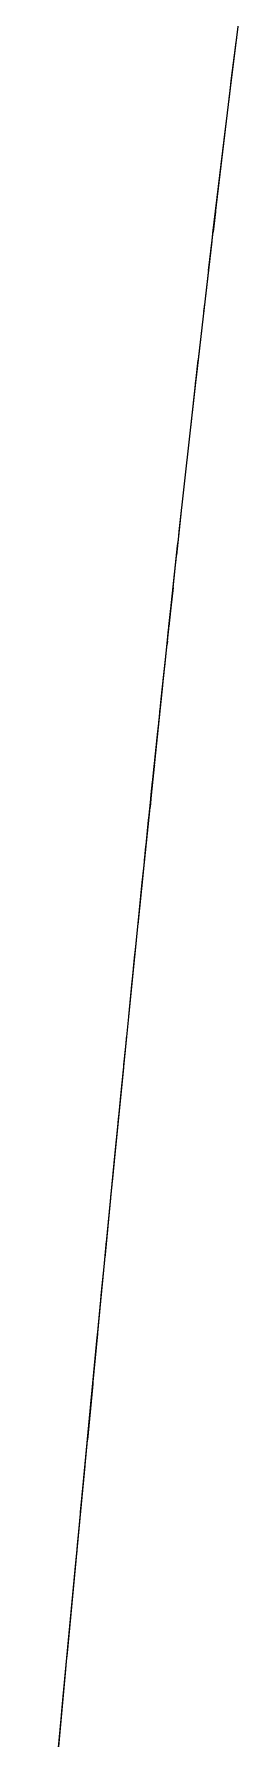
# Model space of a CAD drawing. Extents: x 0 to 11, y 0 to 8.5.
# Drawn here: x 4.9733 to 5.0025, y 5.2685 to 5.5075 of the extents above; entities that cross this region are included whole.
import ezdxf

# ---------------------------------------------------------------- set-up
doc = ezdxf.new("R2010")
doc.units = 0
doc.header["$LTSCALE"] = 0.5
doc.header["$MEASUREMENT"] = 0
doc.layers.add('VISIBLE', color=7, linetype='CONTINUOUS')

msp = doc.modelspace()

# ---------------------------------------------------------------- linework, layer by layer
at = {"layer": 'VISIBLE'}
for p, q in [((5.00083923, 5.49959444), (5.00249518, 5.51284821)), ((5.00163699, 5.50602942), (5.00175693, 5.50696568)), ((5.00064159, 5.49795591), (5.00117043, 5.50224527)), ((4.99852398, 5.48040061), (5.00083923, 5.49959444)), ((4.99842418, 5.47956827), (5.00018014, 5.49421318)), ((4.99781645, 5.47432379), (4.99877491, 5.48248086)), ((4.99781645, 5.47432379), (4.99877491, 5.48248086)), ((4.99781645, 5.47432379), (4.99877491, 5.48248086)), ((4.99801543, 5.47606607), (4.99860433, 5.48111072)), ((4.99878335, 5.48255419), (4.99854309, 5.48056004)), ((4.99865285, 5.4814754), (4.99878335, 5.48255419)), ((4.9958782, 5.45741509), (4.99824429, 5.47805611)), ((4.99609139, 5.45937035), (4.99815369, 5.47726582)), ((4.99714125, 5.46857744), (4.99726373, 5.46961981)), ((4.99714125, 5.46857744), (4.99726373, 5.46961981)), ((4.99714125, 5.46857744), (4.99726373, 5.46961981)), ((4.99530864, 5.45234992), (4.99636665, 5.46175888)), ((4.99368808, 5.43774403), (4.99591373, 5.45780355)), ((4.99333048, 5.43444293), (4.9940128, 5.44067066)), ((4.99105536, 5.41318662), (4.99346721, 5.43572177)), ((4.9932591, 5.43379313), (4.99327593, 5.43394504)), ((4.99283183, 5.42986659), (4.99307573, 5.43211771)), ((4.99202989, 5.42238984), (4.99283183, 5.42986659)), ((4.9921807, 5.42376309), (4.99270327, 5.42866799)), ((4.9925196, 5.42695533), (4.99263454, 5.4280277)), ((4.99283365, 5.42988342), (4.99252735, 5.42702679)), ((4.99251795, 5.4269402), (4.99258692, 5.42757594)), ((4.99130679, 5.41553589), (4.99202989, 5.42238984)), ((4.99169961, 5.4192536), (4.99209692, 5.42301475)), ((4.99202989, 5.42238984), (4.99196509, 5.42176674)), ((4.99169055, 5.41917336), (4.99171298, 5.41937208)), ((4.99066289, 5.40944517), (4.99137122, 5.41615255)), ((4.99100469, 5.41270438), (4.99112575, 5.41382812)), ((4.98828414, 5.38642353), (4.99089801, 5.41168914)), ((4.9908268, 5.41100081), (4.99094297, 5.41211175)), ((4.99085252, 5.41124088), (4.99098919, 5.41255689)), ((4.99089801, 5.41168914), (4.99098919, 5.41255689)), ((4.99100469, 5.41270438), (4.99105575, 5.41319028)), ((4.9910129, 5.41278057), (4.99105536, 5.41318662)), ((4.98989373, 5.40207306), (4.99069488, 5.40972571)), ((4.98932173, 5.39655373), (4.9901751, 5.40478754)), ((4.99017585, 5.40479472), (4.98976172, 5.40079731)), ((4.9901751, 5.40478754), (4.99017585, 5.40479472)), ((4.9894295, 5.39755653), (4.99005706, 5.40364906)), ((4.98976966, 5.40087486), (4.98995261, 5.40264165)), ((4.98997481, 5.40284758), (4.98999276, 5.40302175)), ((4.98998236, 5.40291963), (4.99001811, 5.40327278)), ((4.99005706, 5.40364906), (4.99005988, 5.4036758)), ((4.9897761, 5.40093774), (4.98980187, 5.40118942)), ((4.98903672, 5.39375468), (4.98939483, 5.397259)), ((4.98855609, 5.3890522), (4.98932173, 5.39655373)), ((4.98932173, 5.39655373), (4.98931868, 5.39651386)), ((4.98901928, 5.39359043), (4.98907839, 5.39414709)), ((4.9880102, 5.38371474), (4.98850493, 5.38855766)), ((4.98831705, 5.38674167), (4.98838918, 5.38742462)), ((4.98524809, 5.35615956), (4.9880102, 5.38371474)), ((4.98716609, 5.37537612), (4.98811025, 5.38469413)), ((4.98742501, 5.37795699), (4.98762795, 5.37996045)), ((4.98659841, 5.36973416), (4.98699649, 5.37369855)), ((4.98585768, 5.36229325), (4.98613568, 5.36507127)), ((4.98591923, 5.36290833), (4.98601105, 5.36384502)), ((4.98604885, 5.36420356), (4.9861247, 5.36496906)), ((4.98605681, 5.36430807), (4.9861824, 5.36553086)), ((4.98426919, 5.34622062), (4.98588942, 5.36260542)), ((4.98580238, 5.36175319), (4.98588942, 5.36260542)), ((4.98471061, 5.35066192), (4.98506467, 5.35429805)), ((4.98197524, 5.32258043), (4.98471061, 5.35066192)), ((4.98216605, 5.32452939), (4.98471061, 5.35066192)), ((4.98326523, 5.33592775), (4.98407865, 5.34426741)), ((4.98407865, 5.34426741), (4.98409609, 5.34445197)), ((4.98409609, 5.34445197), (4.98426467, 5.34617482)), ((4.98426467, 5.34617482), (4.98426919, 5.34622062)), ((4.98428931, 5.34642404), (4.98428995, 5.3464307)), ((4.98314223, 5.33466402), (4.98348969, 5.33824316)), ((4.982195, 5.32487491), (4.98297288, 5.3328788)), ((4.98287015, 5.3318525), (4.98299939, 5.33314368)), ((4.981734, 5.3200785), (4.9828353, 5.33149455)), ((4.98132287, 5.31575111), (4.98223457, 5.32524272)), ((4.98030315, 5.30509992), (4.98208929, 5.32377275)), ((4.98084547, 5.31080511), (4.98204759, 5.32333368)), ((4.98198603, 5.32270008), (4.98214008, 5.32428792)), ((4.98129282, 5.31546743), (4.98184011, 5.32118205)), ((4.97939875, 5.29557693), (4.98156075, 5.31826501)), ((4.98076385, 5.30985079), (4.98154528, 5.31809866)), ((4.98076385, 5.30985079), (4.98150644, 5.31767949)), ((4.98150768, 5.31770818), (4.98141708, 5.31676251)), ((4.97798354, 5.28053957), (4.98076385, 5.30985079)), ((4.97902653, 5.29163321), (4.98046223, 5.30676682)), ((4.97984352, 5.30024443), (4.98025221, 5.30456541)), ((4.98025221, 5.30456541), (4.98030315, 5.30509992)), ((4.9798691, 5.30051489), (4.97986941, 5.30051774)), ((4.97940712, 5.29566134), (4.97966981, 5.29842076)), ((4.97928604, 5.29438135), (4.97940712, 5.29566134)), ((4.97741255, 5.27443433), (4.97917351, 5.29318248)), ((4.9781721, 5.28252089), (4.97831085, 5.28399017)), ((4.9732998, 5.23005715), (4.97776612, 5.27822176)), ((4.97507763, 5.24934473), (4.97711329, 5.27123678))]:
    msp.add_line(p, q, dxfattribs=at)
at = {"layer": 'VISIBLE', "flags": 128}
for points in [[(5.00083923, 5.49959444), (5.00104477, 5.50129839), (5.00158073, 5.50559019), (5.00163699, 5.50602942)], [(5.00018014, 5.49421318), (5.00049526, 5.49684132), (5.00083923, 5.49959444)], [(4.99854309, 5.48056004), (4.99844775, 5.47976867), (4.99852398, 5.48040061)], [(4.99860433, 5.48111072), (4.99853543, 5.48050476), (4.99865285, 5.4814754)], [(4.99815369, 5.47726582), (4.99829184, 5.47846459), (4.99842418, 5.47956827)], [(4.99591373, 5.45780355), (4.99598876, 5.45847978), (4.99609139, 5.45937035)], [(4.99346721, 5.43572177), (4.99356267, 5.43661368), (4.99368808, 5.43774403)], [(4.99307573, 5.43211771), (4.99317537, 5.43303737), (4.9932591, 5.43379313)], [(4.99327593, 5.43394504), (4.99330351, 5.43419398), (4.99331894, 5.43433638)], [(4.99270327, 5.42866799), (4.99278024, 5.42939046), (4.99283183, 5.42986659)], [(4.99209692, 5.42301475), (4.99215408, 5.42355585), (4.99249061, 5.42668811), (4.99251795, 5.4269402)], [(4.99252735, 5.42702679), (4.9922469, 5.42441132), (4.9925196, 5.42695533)], [(4.99151765, 5.41754131), (4.99165432, 5.41885233), (4.99169055, 5.41917336)], [(4.99105575, 5.41319028), (4.99117272, 5.41430339), (4.99137122, 5.41615255)], [(4.99137122, 5.41615255), (4.99150025, 5.41737432), (4.99151765, 5.41754131)], [(4.99112575, 5.41382812), (4.99116792, 5.41421954), (4.99130679, 5.41553589)], [(4.99069488, 5.40972571), (4.99073045, 5.41006543), (4.99085252, 5.41124088)], [(4.99089801, 5.41168914), (4.99098272, 5.4125079), (4.99105536, 5.41318662)], [(4.99098919, 5.41255689), (4.99099966, 5.41265769), (4.99100469, 5.41270438)], [(4.99017585, 5.40479472), (4.99061323, 5.40897499), (4.99066289, 5.40944517)], [(4.99005706, 5.40364906), (4.99012532, 5.40431178), (4.9901751, 5.40478754)], [(4.9901751, 5.40478754), (4.99019327, 5.40496283), (4.99017585, 5.40479472)], [(4.98980187, 5.40118942), (4.98987851, 5.40192773), (4.98989373, 5.40207306)], [(4.99001811, 5.40327278), (4.99003542, 5.40344386), (4.99005706, 5.40364906)], [(4.98939483, 5.397259), (4.98945759, 5.39787315), (4.98980187, 5.40118942)], [(4.98976172, 5.40079731), (4.9895846, 5.39908764), (4.98976966, 5.40087486)], [(4.98880912, 5.39154046), (4.98896212, 5.39305203), (4.98901928, 5.39359043)], [(4.98881835, 5.39162179), (4.98882245, 5.39165784), (4.98903672, 5.39375468)], [(4.98790211, 5.38263647), (4.98814053, 5.38496359), (4.98885316, 5.39192366)], [(4.98850493, 5.38855766), (4.98875368, 5.39099271), (4.98880912, 5.39154046)], [(4.98838918, 5.38742462), (4.9884127, 5.38764733), (4.98855609, 5.3890522)], [(4.9880102, 5.38371474), (4.98820652, 5.38567331), (4.98828414, 5.38642353)], [(4.98811025, 5.38469413), (4.98814638, 5.3850507), (4.98828414, 5.38642353)], [(4.98828414, 5.38642353), (4.98829722, 5.38655391), (4.98831705, 5.38674167)], [(4.98762795, 5.37996045), (4.98777895, 5.38145099), (4.9880102, 5.38371474)], [(4.98699649, 5.37369855), (4.98726647, 5.37638727), (4.98727652, 5.37649115), (4.98742501, 5.37795699)], [(4.98742501, 5.37795699), (4.98744687, 5.37817489), (4.98747658, 5.37847422), (4.98753435, 5.37904679), (4.98762795, 5.37996045)], [(4.98699649, 5.37369855), (4.98704497, 5.37418079), (4.98716609, 5.37537612)], [(4.98605681, 5.36430807), (4.9861284, 5.36503246), (4.98633716, 5.36711334)], [(4.98588942, 5.36260542), (4.98592569, 5.36296053), (4.98604885, 5.36420356)], [(4.98601105, 5.36384502), (4.98604855, 5.36422767), (4.98605681, 5.36430807)], [(4.98524809, 5.35615956), (4.98553805, 5.35909916), (4.98585768, 5.36229325)], [(4.98588942, 5.36260542), (4.98590377, 5.36275061), (4.98591923, 5.36290833)], [(4.98428995, 5.3464307), (4.98430583, 5.34659408), (4.98506467, 5.35429805)], [(4.98506467, 5.35429805), (4.98517254, 5.35540586), (4.98524809, 5.35615956)], [(4.98506467, 5.35429805), (4.9852043, 5.35571562), (4.98524809, 5.35615956)], [(4.98407865, 5.34426741), (4.98408628, 5.34434564), (4.98409609, 5.34445197)], [(4.98409609, 5.34445197), (4.98426433, 5.34617146), (4.98426467, 5.34617482)], [(4.98426467, 5.34617482), (4.9842649, 5.34617719), (4.98426919, 5.34622062)], [(4.98248121, 5.32782403), (4.98279478, 5.33108488), (4.98314223, 5.33466402)], [(4.9828353, 5.33149455), (4.98286149, 5.33176606), (4.98287015, 5.3318525)], [(4.98214008, 5.32428792), (4.98226294, 5.32555422), (4.98244277, 5.32742431)], [(4.981734, 5.3200785), (4.98178449, 5.32061082), (4.98184011, 5.32118205)], [(4.98184011, 5.32118205), (4.98190392, 5.3218483), (4.98197524, 5.32258043)], [(4.98154528, 5.31809866), (4.98156226, 5.31827783), (4.98150768, 5.31770818)], [(4.98156075, 5.31826501), (4.98169776, 5.31970286), (4.981734, 5.3200785)], [(4.98141708, 5.31676251), (4.9808087, 5.31041253), (4.98129282, 5.31546743)], [(4.97986084, 5.30043808), (4.97999404, 5.30185689), (4.98025221, 5.30456541)], [(4.98025221, 5.30456541), (4.98026815, 5.30473395), (4.98030315, 5.30509992)], [(4.97917351, 5.29318248), (4.97925593, 5.29405995), (4.97928604, 5.29438135)], [(4.97928604, 5.29438135), (4.9793346, 5.29489949), (4.97940712, 5.29566134)], [(4.97776612, 5.27822176), (4.97787212, 5.27936496), (4.97798354, 5.28053957)], [(4.97711329, 5.27123678), (4.97721912, 5.27237491), (4.97741255, 5.27443433)]]:
    msp.add_lwpolyline(points, dxfattribs=at)

doc.saveas('drawing.dxf')
